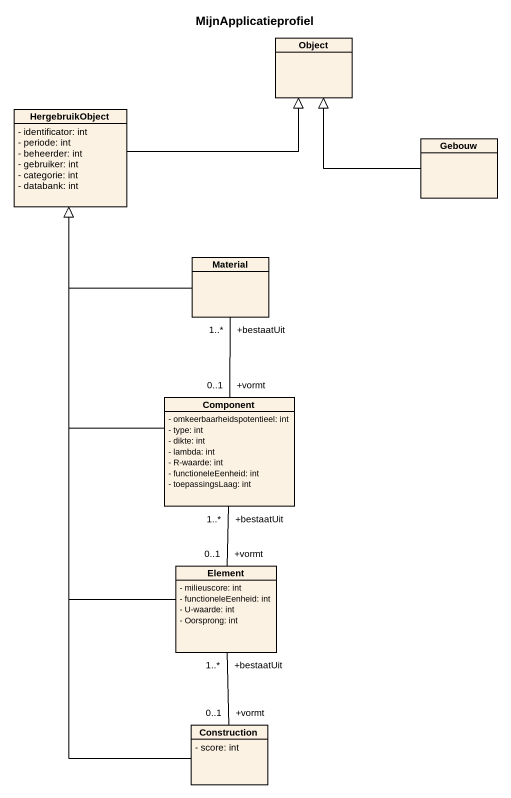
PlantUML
@startuml
title MijnApplicatieprofiel
hide circle
hide empty members
skinparam classAttributeIconSize 0
class "Object" as Object_
class HergebruikObject {
  - identificator: int
  - periode: int
  - beheerder: int
  - gebruiker: int
  - categorie: int
  - databank: int
}
class Gebouw
class Material
class "Component" as Component_ {
  - omkeerbaarheidspotentieel: int
  - type: int
  - dikte: int
  - lambda: int
  - R-waarde: int
  - functioneleEenheid: int
  - toepassingsLaag: int
}
class Element {
  - milieuscore: int
  - functioneleEenheid: int
  - U-waarde: int
  - Oorsprong: int
}
class Construction {
  - score: int
}
HergebruikObject -right-|> Object_
Gebouw -up-|> Object_
Material -up-|> HergebruikObject
Material "+bestaatUit\n1..*" -- "+vormt\n0..1" Component_
Component_ -up-|> HergebruikObject
Component_ "+bestaatUit\n1..*" -- "+vormt\n0..1" Element
Element -up-|> HergebruikObject
Element "+bestaatUit\n1..*" -- "+vormt\n0..1" Construction
Construction -up-|> HergebruikObject
@enduml
